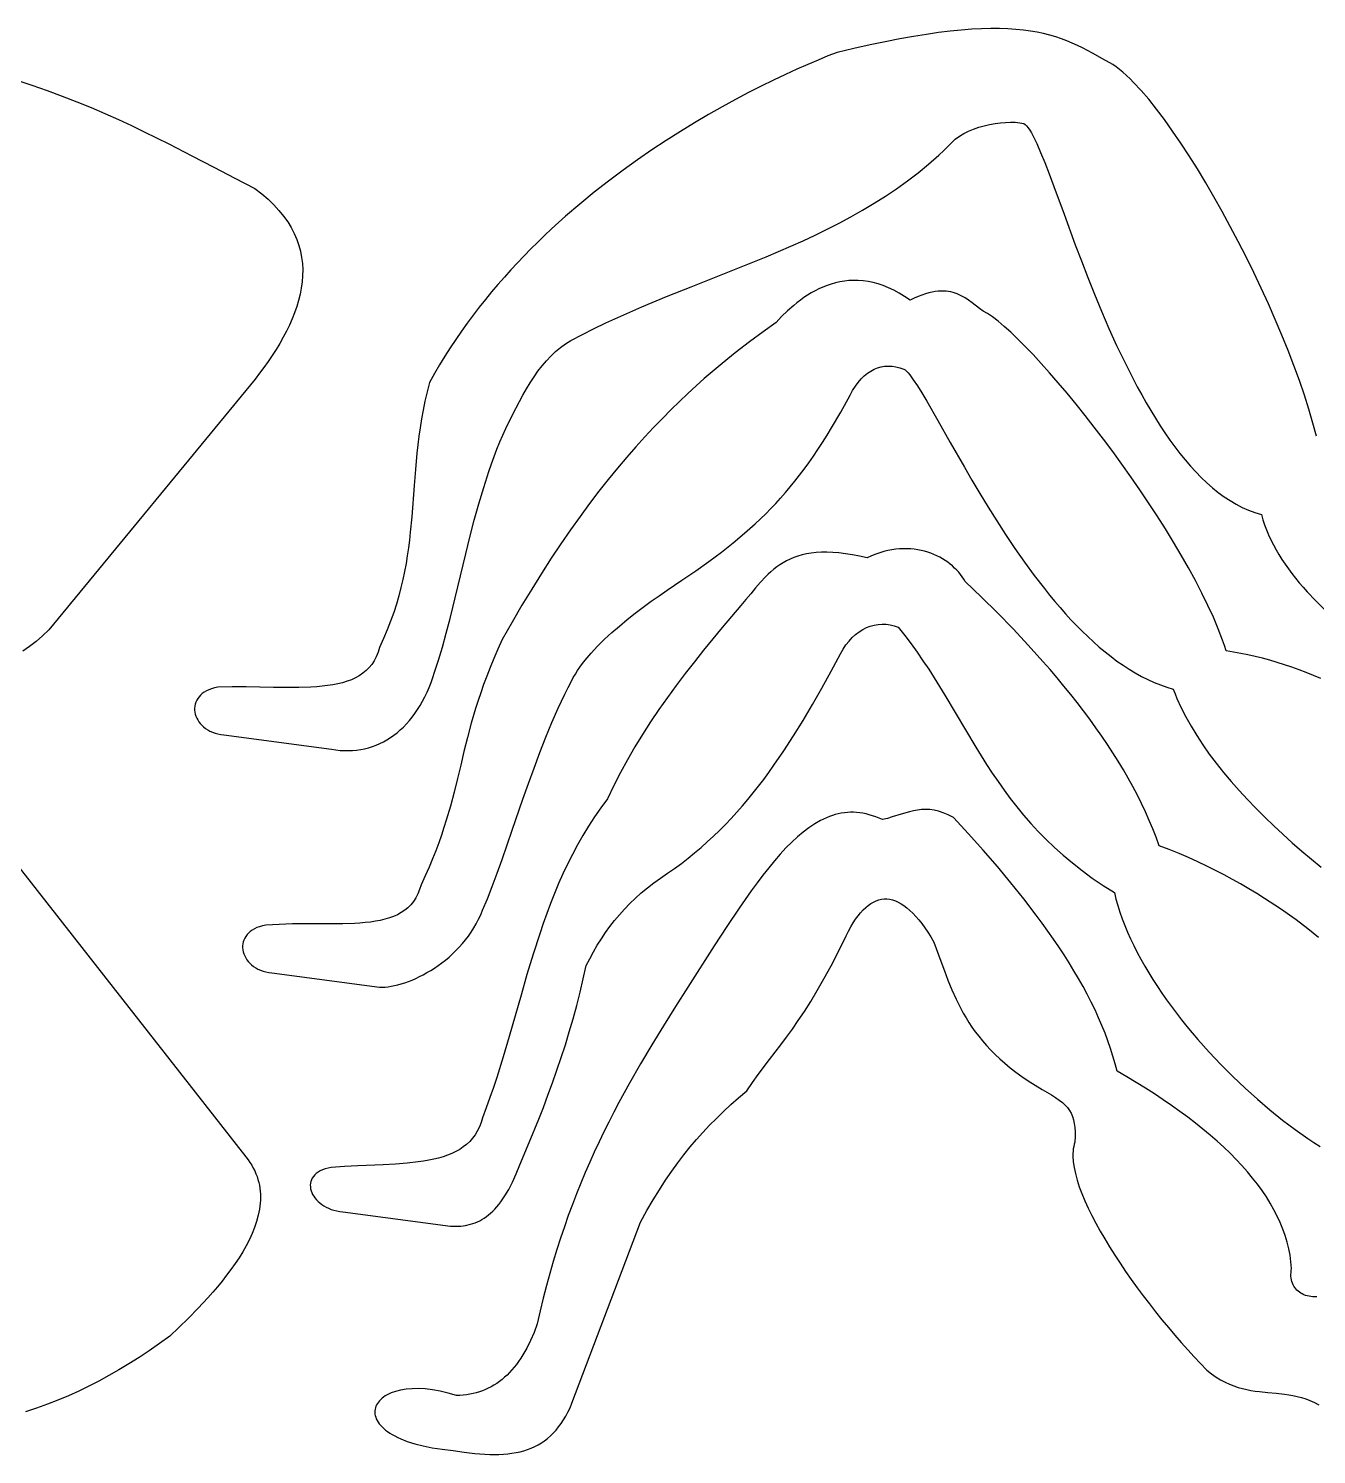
# Model space of a CAD drawing. Extents: x 0 to 511, y 0 to 190.
# Drawn here: x 354.3 to 432.5, y 2 to 88.5 of the extents above; entities that cross this region are included whole.
import ezdxf

# ---------------------------------------------------------------- set-up
doc = ezdxf.new("R2010")
doc.units = 0
doc.layers.add('LAYER_1', color=1, linetype='CONTINUOUS')

msp = doc.modelspace()

# ---------------------------------------------------------------- linework, layer by layer
at = {"layer": 'LAYER_1'}
for points in [[(432.531, 63.774), (432.318, 64.577), (432.072, 65.411), (431.795, 66.272), (431.491, 67.157), (431.16, 68.062), (430.804, 68.984), (430.426, 69.918), (430.026, 70.862), (429.608, 71.811), (429.173, 72.762), (428.722, 73.711), (428.258, 74.655), (427.783, 75.59), (427.299, 76.512), (426.806, 77.417), (426.308, 78.303), (425.807, 79.165), (425.303, 79.999), (424.799, 80.803), (424.297, 81.572), (423.799, 82.302), (423.306, 82.991), (422.821, 83.634), (422.345, 84.228), (421.881, 84.769), (421.43, 85.253), (421.21, 85.473), (420.994, 85.677), (420.782, 85.865), (420.575, 86.037), (420.372, 86.193), (420.174, 86.33), (419.55, 86.685), (418.94, 87.024), (418.33, 87.342), (418.02, 87.492), (417.703, 87.634), (417.379, 87.769), (417.046, 87.894), (416.7, 88.01), (416.342, 88.117), (415.968, 88.212), (415.576, 88.296), (415.166, 88.368), (414.735, 88.428), (414.28, 88.473), (413.801, 88.505), (413.295, 88.522), (412.761, 88.523), (412.196, 88.508), (411.599, 88.476), (410.967, 88.426), (410.299, 88.358), (409.593, 88.272), (408.848, 88.165), (408.06, 88.038), (407.228, 87.891), (406.351, 87.721), (405.427, 87.529), (404.453, 87.314), (403.428, 87.075), (402.874, 86.855), (402.283, 86.61), (401.655, 86.342), (400.993, 86.049), (400.3, 85.731), (399.578, 85.389), (398.83, 85.022), (398.058, 84.629), (397.264, 84.212), (396.451, 83.768), (395.622, 83.298), (394.778, 82.803), (393.923, 82.281), (393.058, 81.732), (392.187, 81.156), (391.311, 80.554), (390.433, 79.924), (389.555, 79.266), (388.681, 78.581), (387.811, 77.868), (386.95, 77.127), (386.098, 76.357), (385.677, 75.961), (385.259, 75.558), (384.845, 75.148), (384.436, 74.731), (384.03, 74.306), (383.629, 73.874), (383.234, 73.435), (382.843, 72.989), (382.458, 72.535), (382.079, 72.073), (381.706, 71.604), (381.34, 71.128), (380.98, 70.644), (380.628, 70.152), (380.283, 69.653), (379.946, 69.147), (379.617, 68.633), (379.296, 68.111), (378.984, 67.581), (378.68, 67.044), (378.539, 66.472), (378.413, 65.912), (378.302, 65.363), (378.204, 64.824), (378.119, 64.294), (378.044, 63.773), (377.979, 63.26), (377.922, 62.755), (377.828, 61.763), (377.751, 60.792), (377.607, 58.889), (377.52, 57.945), (377.468, 57.472), (377.408, 56.999), (377.34, 56.523), (377.262, 56.044), (377.173, 55.562), (377.071, 55.076), (376.955, 54.585), (376.825, 54.088), (376.677, 53.584), (376.512, 53.074), (376.328, 52.556), (376.124, 52.029), (375.898, 51.493), (375.649, 50.947), (375.563, 50.658), (375.456, 50.392), (375.33, 50.149), (375.185, 49.928), (375.021, 49.727), (374.84, 49.545), (374.641, 49.383), (374.425, 49.238), (374.194, 49.109), (373.947, 48.997), (373.686, 48.899), (373.41, 48.815), (373.12, 48.744), (372.818, 48.685), (372.503, 48.636), (372.176, 48.598), (371.838, 48.568), (371.49, 48.547), (370.763, 48.523), (370.002, 48.52), (369.21, 48.53), (367.554, 48.554), (366.699, 48.554), (365.834, 48.534), (365.834, 48.534), (365.64, 48.496), (365.462, 48.446), (365.298, 48.386), (365.149, 48.317), (365.015, 48.24), (364.895, 48.154), (364.789, 48.061), (364.697, 47.962), (364.619, 47.858), (364.554, 47.748), (364.503, 47.635), (364.465, 47.518), (364.441, 47.398), (364.429, 47.277), (364.429, 47.154), (364.443, 47.032), (364.468, 46.909), (364.506, 46.788), (364.556, 46.669), (364.617, 46.552), (364.69, 46.439), (364.775, 46.331), (364.87, 46.227), (364.977, 46.129), (365.095, 46.037), (365.223, 45.952), (365.362, 45.876), (365.511, 45.808), (365.67, 45.75), (365.839, 45.702), (366.018, 45.665), (366.206, 45.64), (372.734, 44.775), (372.997, 44.734), (373.256, 44.706), (373.513, 44.691), (373.767, 44.689), (374.018, 44.699), (374.265, 44.722), (374.509, 44.757), (374.749, 44.805), (374.986, 44.865), (375.218, 44.937), (375.446, 45.021), (375.67, 45.118), (375.889, 45.226), (376.104, 45.347), (376.314, 45.479), (376.519, 45.623), (376.719, 45.778), (376.914, 45.945), (377.103, 46.124), (377.287, 46.314), (377.465, 46.515), (377.637, 46.728), (377.803, 46.952), (377.963, 47.187), (378.116, 47.432), (378.263, 47.689), (378.403, 47.957), (378.537, 48.235), (378.663, 48.524), (378.782, 48.824), (378.894, 49.134), (378.999, 49.454), (379.238, 50.177), (379.473, 50.968), (379.705, 51.817), (379.936, 52.716), (380.403, 54.629), (380.888, 56.638), (381.142, 57.657), (381.407, 58.674), (381.684, 59.68), (381.975, 60.667), (382.282, 61.626), (382.442, 62.092), (382.606, 62.548), (382.776, 62.993), (382.951, 63.425), (383.131, 63.844), (383.317, 64.248), (383.728, 65.075), (384.145, 65.88), (384.358, 66.271), (384.577, 66.652), (384.801, 67.021), (385.032, 67.377), (385.271, 67.719), (385.52, 68.045), (385.779, 68.353), (386.05, 68.642), (386.333, 68.91), (386.631, 69.157), (386.943, 69.379), (387.106, 69.481), (387.272, 69.577), (387.968, 69.948), (388.675, 70.305), (389.39, 70.651), (390.113, 70.986), (390.844, 71.313), (391.581, 71.631), (393.072, 72.249), (394.579, 72.852), (396.094, 73.449), (397.611, 74.051), (399.122, 74.668), (399.874, 74.985), (400.622, 75.311), (401.365, 75.645), (402.102, 75.989), (402.833, 76.346), (403.557, 76.715), (404.272, 77.098), (404.979, 77.497), (405.675, 77.912), (406.361, 78.346), (407.034, 78.799), (407.696, 79.273), (408.343, 79.768), (408.977, 80.287), (409.595, 80.831), (409.899, 81.112), (410.198, 81.401), (410.287, 81.509), (410.386, 81.613), (410.492, 81.713), (410.605, 81.809), (410.852, 81.987), (411.123, 82.148), (411.413, 82.292), (411.718, 82.419), (412.035, 82.529), (412.36, 82.623), (412.689, 82.699), (413.017, 82.758), (413.341, 82.801), (413.657, 82.827), (413.961, 82.837), (414.248, 82.83), (414.516, 82.806), (414.76, 82.767), (414.846, 82.704), (414.935, 82.614), (415.028, 82.497), (415.125, 82.354), (415.225, 82.186), (415.329, 81.994), (415.549, 81.542), (415.784, 81.003), (416.035, 80.385), (416.302, 79.695), (416.586, 78.939), (417.204, 77.258), (417.891, 75.397), (418.262, 74.417), (418.651, 73.412), (419.059, 72.39), (419.486, 71.358), (419.933, 70.322), (420.399, 69.289), (420.886, 68.266), (421.392, 67.26), (421.654, 66.766), (421.92, 66.278), (422.191, 65.798), (422.468, 65.327), (422.751, 64.865), (423.038, 64.413), (423.331, 63.973), (423.63, 63.544), (423.934, 63.128), (424.244, 62.726), (424.559, 62.339), (424.88, 61.966), (425.206, 61.611), (425.539, 61.272), (425.877, 60.951), (426.22, 60.649), (426.57, 60.367), (426.925, 60.106), (427.287, 59.865), (427.654, 59.648), (428.028, 59.453), (428.407, 59.282), (428.793, 59.136), (429.184, 59.016), (429.277, 58.704), (429.382, 58.394), (429.499, 58.087), (429.627, 57.783), (429.767, 57.481), (429.918, 57.182), (430.08, 56.885), (430.252, 56.591), (430.434, 56.299), (430.626, 56.01), (430.828, 55.724), (431.039, 55.44), (431.258, 55.159), (431.487, 54.881), (431.723, 54.605), (431.968, 54.332), (432.48, 53.794), (433.02, 53.267)], [(353.576, 85.409), (354.541, 85.092), (355.48, 84.764), (356.393, 84.426), (357.281, 84.079), (358.144, 83.724), (358.984, 83.363), (359.801, 82.998), (360.596, 82.631), (361.37, 82.261), (362.122, 81.892), (362.855, 81.524), (364.263, 80.799), (365.599, 80.098), (366.87, 79.433), (368.08, 78.816), (368.502, 78.491), (368.887, 78.16), (369.236, 77.825), (369.55, 77.485), (369.83, 77.14), (370.078, 76.792), (370.293, 76.439), (370.478, 76.084), (370.632, 75.724), (370.757, 75.362), (370.855, 74.998), (370.925, 74.631), (370.969, 74.262), (370.988, 73.891), (370.982, 73.518), (370.953, 73.145), (370.902, 72.771), (370.829, 72.395), (370.736, 72.02), (370.624, 71.645), (370.493, 71.27), (370.344, 70.895), (370.179, 70.521), (369.998, 70.149), (369.802, 69.778), (369.592, 69.408), (369.37, 69.041), (369.136, 68.676), (368.891, 68.313), (368.637, 67.954), (368.373, 67.597), (368.101, 67.244), (355.588, 52.025), (355.198, 51.66), (354.802, 51.324), (354.4, 51.014), (353.995, 50.732)], [(432.784, 49.073), (432.348, 49.255), (431.91, 49.429), (431.47, 49.596), (431.03, 49.753), (430.588, 49.902), (430.145, 50.042), (429.702, 50.173), (429.259, 50.294), (428.815, 50.405), (428.371, 50.505), (427.928, 50.595), (427.485, 50.674), (427.043, 50.742), (426.938, 51.066), (426.824, 51.397), (426.565, 52.078), (426.269, 52.783), (425.939, 53.508), (425.576, 54.252), (425.183, 55.011), (424.764, 55.782), (424.319, 56.564), (423.852, 57.353), (423.365, 58.146), (422.861, 58.941), (422.341, 59.735), (421.809, 60.525), (421.266, 61.309), (420.716, 62.084), (420.161, 62.846), (419.603, 63.595), (419.044, 64.325), (418.488, 65.036), (417.936, 65.724), (417.391, 66.387), (416.855, 67.021), (416.331, 67.625), (415.821, 68.195), (415.329, 68.728), (414.855, 69.223), (414.403, 69.675), (413.975, 70.083), (413.574, 70.444), (413.201, 70.755), (412.86, 71.013), (412.553, 71.215), (412.306, 71.371), (412.072, 71.534), (411.631, 71.866), (411.414, 72.025), (411.195, 72.173), (410.967, 72.306), (410.728, 72.418), (410.603, 72.466), (410.473, 72.506), (410.338, 72.54), (410.197, 72.565), (410.05, 72.582), (409.896, 72.59), (409.735, 72.588), (409.566, 72.576), (409.388, 72.553), (409.202, 72.519), (409.006, 72.472), (408.8, 72.414), (408.583, 72.342), (408.355, 72.256), (408.116, 72.157), (407.864, 72.042), (407.528, 72.266), (407.196, 72.465), (406.869, 72.639), (406.547, 72.788), (406.23, 72.914), (405.917, 73.018), (405.609, 73.1), (405.306, 73.162), (405.009, 73.203), (404.716, 73.226), (404.429, 73.231), (404.147, 73.218), (403.87, 73.189), (403.599, 73.144), (403.333, 73.085), (403.073, 73.012), (402.819, 72.926), (402.57, 72.829), (402.327, 72.72), (402.09, 72.6), (401.859, 72.472), (401.634, 72.334), (401.415, 72.19), (401.202, 72.038), (400.995, 71.88), (400.795, 71.718), (400.414, 71.38), (400.059, 71.033), (399.73, 70.683), (398.948, 70.121), (398.118, 69.505), (397.243, 68.83), (396.789, 68.467), (396.325, 68.087), (395.852, 67.688), (395.369, 67.27), (394.877, 66.832), (394.376, 66.373), (393.867, 65.892), (393.35, 65.388), (392.826, 64.86), (392.294, 64.308), (391.755, 63.73), (391.21, 63.126), (390.659, 62.495), (390.102, 61.836), (389.54, 61.148), (388.973, 60.43), (388.401, 59.682), (387.825, 58.902), (387.245, 58.09), (386.661, 57.245), (386.075, 56.365), (385.485, 55.451), (384.893, 54.501), (384.299, 53.514), (383.704, 52.489), (383.107, 51.427), (382.841, 50.843), (382.596, 50.28), (382.371, 49.736), (382.163, 49.21), (381.972, 48.7), (381.796, 48.205), (381.634, 47.725), (381.484, 47.257), (381.217, 46.353), (380.985, 45.486), (380.776, 44.644), (380.579, 43.817), (380.385, 42.995), (380.181, 42.169), (379.958, 41.328), (379.705, 40.462), (379.564, 40.016), (379.411, 39.561), (379.245, 39.094), (379.065, 38.615), (378.869, 38.122), (378.657, 37.614), (378.426, 37.089), (378.175, 36.547), (378.089, 36.258), (377.984, 35.994), (377.859, 35.753), (377.716, 35.533), (377.555, 35.335), (377.376, 35.158), (377.182, 34.999), (376.971, 34.858), (376.745, 34.733), (376.504, 34.625), (376.249, 34.532), (375.981, 34.452), (375.7, 34.384), (375.407, 34.329), (375.102, 34.283), (374.786, 34.248), (374.46, 34.22), (374.124, 34.2), (373.425, 34.178), (372.695, 34.172), (371.938, 34.174), (371.16, 34.176), (370.365, 34.168), (369.559, 34.144), (369.153, 34.122), (368.746, 34.093), (368.746, 34.093), (368.553, 34.055), (368.374, 34.005), (368.21, 33.945), (368.062, 33.876), (367.927, 33.798), (367.807, 33.713), (367.701, 33.62), (367.609, 33.521), (367.531, 33.416), (367.467, 33.307), (367.416, 33.193), (367.378, 33.076), (367.353, 32.957), (367.341, 32.836), (367.342, 32.713), (367.355, 32.59), (367.381, 32.468), (367.418, 32.347), (367.468, 32.228), (367.53, 32.111), (367.603, 31.998), (367.687, 31.889), (367.783, 31.786), (367.89, 31.687), (368.007, 31.596), (368.135, 31.511), (368.274, 31.435), (368.423, 31.367), (368.582, 31.309), (368.751, 31.261), (368.93, 31.224), (369.118, 31.199), (375.646, 30.334), (375.812, 30.332), (375.987, 30.34), (376.17, 30.359), (376.36, 30.387), (376.558, 30.426), (376.762, 30.474), (376.971, 30.533), (377.185, 30.601), (377.404, 30.679), (377.625, 30.767), (377.85, 30.864), (378.076, 30.971), (378.303, 31.087), (378.531, 31.213), (378.759, 31.348), (378.986, 31.492), (379.212, 31.646), (379.435, 31.809), (379.654, 31.981), (379.871, 32.162), (380.082, 32.352), (380.289, 32.55), (380.489, 32.758), (380.683, 32.974), (380.87, 33.199), (381.049, 33.433), (381.218, 33.676), (381.379, 33.926), (381.529, 34.186), (381.668, 34.453), (381.796, 34.729), (381.911, 35.013), (382.199, 35.703), (382.491, 36.451), (382.787, 37.248), (383.088, 38.089), (383.709, 39.87), (384.356, 41.738), (384.691, 42.686), (385.035, 43.633), (385.388, 44.573), (385.75, 45.499), (386.122, 46.403), (386.505, 47.278), (386.899, 48.116), (387.101, 48.52), (387.305, 48.912), (387.417, 49.125), (387.54, 49.339), (387.675, 49.552), (387.821, 49.766), (387.977, 49.979), (388.143, 50.191), (388.502, 50.614), (388.892, 51.033), (389.311, 51.447), (389.752, 51.855), (390.212, 52.255), (390.686, 52.646), (391.169, 53.027), (391.657, 53.396), (392.146, 53.753), (392.63, 54.096), (393.105, 54.423), (394.012, 55.028), (394.852, 55.608), (395.648, 56.178), (396.403, 56.743), (397.122, 57.308), (397.808, 57.881), (398.14, 58.171), (398.465, 58.465), (398.783, 58.764), (399.096, 59.068), (399.403, 59.378), (399.704, 59.695), (400.002, 60.019), (400.295, 60.352), (400.584, 60.693), (400.87, 61.044), (401.153, 61.405), (401.434, 61.777), (401.713, 62.161), (401.991, 62.558), (402.267, 62.968), (402.543, 63.391), (402.819, 63.83), (403.096, 64.284), (403.651, 65.24), (404.214, 66.267), (404.372, 66.551), (404.538, 66.81), (404.711, 67.044), (404.891, 67.252), (405.077, 67.436), (405.269, 67.595), (405.468, 67.729), (405.672, 67.839), (405.881, 67.924), (406.096, 67.985), (406.315, 68.022), (406.538, 68.035), (406.766, 68.024), (406.998, 67.99), (407.233, 67.932), (407.472, 67.85), (407.553, 67.795), (407.64, 67.718), (407.734, 67.62), (407.835, 67.502), (408.056, 67.206), (408.303, 66.838), (408.575, 66.401), (408.873, 65.902), (409.54, 64.737), (410.302, 63.385), (411.154, 61.889), (411.613, 61.101), (412.094, 60.293), (412.595, 59.47), (413.116, 58.637), (413.657, 57.801), (414.217, 56.966), (414.797, 56.138), (415.395, 55.322), (416.011, 54.524), (416.325, 54.133), (416.644, 53.748), (416.967, 53.371), (417.295, 53.001), (417.626, 52.639), (417.962, 52.287), (418.301, 51.944), (418.645, 51.612), (418.992, 51.29), (419.344, 50.98), (419.699, 50.683), (420.058, 50.399), (420.42, 50.128), (420.787, 49.872), (421.156, 49.631), (421.53, 49.406), (421.907, 49.197), (422.287, 49.005), (422.67, 48.831), (423.057, 48.675), (423.447, 48.538), (423.84, 48.421), (423.946, 48.141), (424.06, 47.86), (424.313, 47.297), (424.598, 46.734), (424.913, 46.17), (425.257, 45.607), (425.628, 45.045), (426.025, 44.484), (426.445, 43.926), (426.888, 43.37), (427.352, 42.818), (427.836, 42.27), (428.337, 41.726), (428.855, 41.188), (429.387, 40.656), (429.933, 40.13), (430.49, 39.611), (431.058, 39.1), (431.634, 38.597), (432.218, 38.103), (432.806, 37.618)], [(432.643, 33.338), (431.996, 33.873), (431.301, 34.422), (430.338, 35.08), (429.381, 35.707), (428.9, 36.01), (428.415, 36.306), (427.925, 36.595), (427.427, 36.877), (426.92, 37.153), (426.402, 37.422), (425.872, 37.686), (425.328, 37.943), (424.767, 38.195), (424.189, 38.441), (423.592, 38.682), (422.973, 38.918), (422.792, 39.43), (422.595, 39.943), (422.383, 40.455), (422.155, 40.968), (421.914, 41.481), (421.658, 41.995), (421.388, 42.507), (421.104, 43.02), (420.808, 43.532), (420.499, 44.044), (420.177, 44.555), (419.844, 45.065), (419.498, 45.575), (419.142, 46.084), (418.774, 46.591), (418.396, 47.098), (418.008, 47.603), (417.61, 48.107), (417.203, 48.61), (416.786, 49.111), (416.361, 49.61), (415.927, 50.108), (415.037, 51.097), (414.117, 52.078), (413.171, 53.05), (412.202, 54.012), (411.213, 54.963), (411.125, 55.106), (411.028, 55.246), (410.924, 55.383), (410.812, 55.518), (410.693, 55.649), (410.566, 55.776), (410.432, 55.898), (410.291, 56.016), (410.143, 56.129), (409.989, 56.236), (409.828, 56.338), (409.66, 56.433), (409.487, 56.521), (409.308, 56.602), (409.123, 56.676), (408.932, 56.741), (408.736, 56.799), (408.534, 56.848), (408.328, 56.887), (408.117, 56.917), (407.9, 56.938), (407.68, 56.948), (407.455, 56.947), (407.225, 56.935), (406.992, 56.912), (406.755, 56.876), (406.514, 56.829), (406.27, 56.768), (406.022, 56.695), (405.771, 56.608), (405.518, 56.507), (405.261, 56.392), (404.797, 56.496), (404.356, 56.58), (403.938, 56.645), (403.542, 56.692), (403.167, 56.722), (402.811, 56.735), (402.474, 56.731), (402.156, 56.713), (401.854, 56.68), (401.569, 56.633), (401.3, 56.573), (401.044, 56.5), (400.803, 56.416), (400.574, 56.32), (400.356, 56.214), (400.15, 56.099), (399.953, 55.974), (399.766, 55.841), (399.587, 55.701), (399.415, 55.553), (399.249, 55.4), (399.089, 55.241), (398.781, 54.909), (398.485, 54.563), (398.192, 54.21), (397.895, 53.854), (397.588, 53.501), (396.454, 52.161), (395.887, 51.477), (395.323, 50.784), (394.764, 50.081), (394.212, 49.37), (393.668, 48.65), (393.135, 47.921), (392.615, 47.182), (392.109, 46.435), (391.62, 45.679), (391.15, 44.915), (390.701, 44.141), (390.274, 43.359), (389.871, 42.568), (389.495, 41.768), (389.089, 41.222), (388.704, 40.669), (388.34, 40.108), (387.995, 39.541), (387.668, 38.967), (387.359, 38.387), (387.065, 37.802), (386.787, 37.211), (386.523, 36.616), (386.272, 36.015), (386.032, 35.411), (385.804, 34.803), (385.585, 34.192), (385.376, 33.577), (384.978, 32.34), (384.603, 31.095), (384.243, 29.846), (383.529, 27.343), (383.16, 26.097), (382.771, 24.857), (382.567, 24.241), (382.354, 23.627), (382.133, 23.017), (381.901, 22.41), (381.815, 22.119), (381.712, 21.85), (381.59, 21.601), (381.452, 21.371), (381.297, 21.16), (381.125, 20.967), (380.938, 20.791), (380.736, 20.631), (380.519, 20.486), (380.288, 20.355), (380.043, 20.238), (379.786, 20.133), (379.516, 20.04), (379.234, 19.958), (378.941, 19.886), (378.637, 19.824), (378.322, 19.769), (377.998, 19.723), (377.322, 19.648), (376.613, 19.594), (375.876, 19.553), (374.331, 19.483), (373.533, 19.44), (372.723, 19.383), (372.723, 19.383), (372.53, 19.345), (372.354, 19.297), (372.195, 19.24), (372.052, 19.174), (371.926, 19.101), (371.814, 19.021), (371.719, 18.934), (371.638, 18.842), (371.572, 18.744), (371.521, 18.642), (371.483, 18.537), (371.46, 18.429), (371.45, 18.318), (371.453, 18.206), (371.47, 18.093), (371.498, 17.979), (371.54, 17.866), (371.593, 17.754), (371.658, 17.644), (371.734, 17.537), (371.822, 17.432), (371.92, 17.331), (372.029, 17.235), (372.147, 17.145), (372.276, 17.06), (372.415, 16.981), (372.562, 16.91), (372.719, 16.847), (372.884, 16.792), (373.057, 16.747), (373.239, 16.711), (373.428, 16.687), (379.956, 15.822), (380.274, 15.818), (380.582, 15.835), (380.882, 15.875), (381.175, 15.94), (381.318, 15.983), (381.459, 16.034), (381.599, 16.092), (381.736, 16.158), (381.872, 16.231), (382.006, 16.314), (382.139, 16.404), (382.27, 16.504), (382.399, 16.613), (382.526, 16.732), (382.653, 16.86), (382.777, 16.999), (382.9, 17.148), (383.022, 17.307), (383.261, 17.659), (383.495, 18.057), (383.724, 18.503), (383.948, 19), (384.168, 19.549), (384.742, 20.9), (385.315, 22.312), (385.599, 23.038), (385.878, 23.777), (386.152, 24.528), (386.42, 25.289), (386.681, 26.059), (386.933, 26.839), (387.175, 27.625), (387.406, 28.419), (387.626, 29.218), (387.831, 30.022), (388.023, 30.83), (388.198, 31.641), (388.414, 32.062), (388.638, 32.473), (388.873, 32.873), (389.118, 33.263), (389.375, 33.643), (389.643, 34.014), (389.925, 34.375), (390.219, 34.727), (390.528, 35.07), (390.851, 35.405), (391.19, 35.731), (391.544, 36.049), (391.915, 36.358), (392.303, 36.661), (392.709, 36.955), (393.133, 37.243), (393.559, 37.541), (393.976, 37.847), (394.383, 38.161), (394.782, 38.482), (395.171, 38.812), (395.552, 39.15), (395.925, 39.495), (396.29, 39.848), (396.648, 40.209), (396.999, 40.577), (397.343, 40.954), (397.681, 41.337), (398.012, 41.729), (398.339, 42.128), (398.659, 42.534), (398.975, 42.948), (399.286, 43.37), (399.593, 43.799), (400.196, 44.678), (400.785, 45.587), (401.364, 46.525), (401.936, 47.491), (402.503, 48.486), (403.068, 49.508), (403.634, 50.558), (403.795, 50.843), (403.969, 51.104), (404.153, 51.34), (404.348, 51.552), (404.553, 51.74), (404.765, 51.903), (404.985, 52.042), (405.212, 52.156), (405.444, 52.247), (405.68, 52.312), (405.919, 52.354), (406.161, 52.371), (406.404, 52.363), (406.648, 52.331), (406.891, 52.275), (407.132, 52.194), (407.533, 51.688), (407.918, 51.178), (408.287, 50.665), (408.643, 50.148), (408.988, 49.628), (409.322, 49.106), (409.968, 48.057), (410.596, 47.003), (411.219, 45.949), (411.852, 44.896), (412.176, 44.372), (412.507, 43.849), (412.848, 43.329), (413.2, 42.811), (413.565, 42.296), (413.944, 41.785), (414.339, 41.278), (414.753, 40.775), (415.186, 40.277), (415.641, 39.784), (416.119, 39.296), (416.622, 38.815), (417.151, 38.34), (417.71, 37.872), (418.298, 37.411), (418.918, 36.958), (419.572, 36.513), (420.262, 36.076), (420.356, 35.683), (420.466, 35.286), (420.591, 34.886), (420.732, 34.484), (420.888, 34.078), (421.057, 33.671), (421.24, 33.262), (421.437, 32.852), (421.646, 32.441), (421.868, 32.029), (422.102, 31.616), (422.347, 31.204), (422.603, 30.793), (422.869, 30.382), (423.146, 29.972), (423.432, 29.563), (423.727, 29.157), (424.032, 28.753), (424.344, 28.351), (424.664, 27.952), (424.991, 27.557), (425.326, 27.165), (426.013, 26.394), (426.722, 25.642), (427.45, 24.912), (428.192, 24.206), (428.946, 23.528), (429.706, 22.88), (430.471, 22.266), (431.235, 21.688), (431.996, 21.148), (432.374, 20.894), (432.749, 20.651)], [(432.561, 11.542), (432.433, 11.538), (432.31, 11.54), (432.19, 11.551), (432.076, 11.569), (431.965, 11.593), (431.86, 11.625), (431.76, 11.664), (431.665, 11.709), (431.575, 11.76), (431.491, 11.817), (431.413, 11.88), (431.34, 11.948), (431.274, 12.022), (431.214, 12.101), (431.16, 12.185), (431.113, 12.274), (431.072, 12.367), (431.039, 12.465), (431.013, 12.566), (430.994, 12.672), (430.982, 12.781), (430.979, 12.893), (430.983, 13.009), (430.995, 13.127), (431.015, 13.248), (430.981, 13.653), (430.925, 14.055), (430.848, 14.456), (430.75, 14.855), (430.63, 15.253), (430.49, 15.649), (430.329, 16.042), (430.148, 16.435), (429.947, 16.825), (429.727, 17.213), (429.486, 17.6), (429.227, 17.984), (428.949, 18.367), (428.652, 18.747), (428.337, 19.126), (428.004, 19.502), (427.653, 19.877), (427.284, 20.249), (426.898, 20.619), (426.495, 20.987), (426.075, 21.353), (425.638, 21.716), (425.186, 22.078), (424.717, 22.437), (424.233, 22.794), (423.733, 23.148), (423.218, 23.5), (422.688, 23.85), (422.143, 24.197), (421.584, 24.542), (421.01, 24.884), (420.423, 25.224), (420.307, 25.685), (420.176, 26.147), (420.031, 26.61), (419.87, 27.076), (419.695, 27.543), (419.506, 28.011), (419.303, 28.481), (419.086, 28.952), (418.856, 29.425), (418.613, 29.899), (418.357, 30.374), (418.089, 30.851), (417.808, 31.329), (417.515, 31.808), (417.211, 32.289), (416.895, 32.771), (416.567, 33.254), (416.229, 33.738), (415.88, 34.224), (415.52, 34.71), (414.771, 35.686), (413.983, 36.667), (413.159, 37.651), (412.3, 38.639), (411.408, 39.63), (410.487, 40.625), (410.17, 40.79), (409.871, 40.919), (409.586, 41.014), (409.315, 41.078), (409.053, 41.115), (408.799, 41.126), (408.551, 41.115), (408.306, 41.084), (408.062, 41.038), (407.816, 40.978), (407.311, 40.83), (406.771, 40.663), (406.483, 40.58), (406.178, 40.501), (405.977, 40.592), (405.778, 40.672), (405.58, 40.742), (405.384, 40.802), (405.19, 40.851), (404.997, 40.89), (404.806, 40.919), (404.616, 40.938), (404.428, 40.948), (404.24, 40.948), (404.054, 40.938), (403.87, 40.919), (403.686, 40.891), (403.503, 40.854), (403.322, 40.808), (403.141, 40.753), (402.961, 40.69), (402.782, 40.618), (402.604, 40.537), (402.426, 40.449), (402.072, 40.247), (401.721, 40.014), (401.371, 39.75), (401.022, 39.456), (400.674, 39.135), (400.326, 38.786), (399.977, 38.41), (399.628, 38.01), (399.277, 37.585), (398.924, 37.137), (398.569, 36.666), (398.211, 36.175), (397.85, 35.664), (397.484, 35.133), (396.741, 34.02), (395.976, 32.843), (394.367, 30.332), (393.617, 29.156), (392.888, 27.991), (392.179, 26.832), (391.492, 25.673), (390.828, 24.51), (390.187, 23.336), (389.875, 22.744), (389.57, 22.147), (389.27, 21.545), (388.978, 20.937), (388.691, 20.323), (388.411, 19.702), (388.138, 19.073), (387.871, 18.436), (387.611, 17.79), (387.358, 17.134), (387.112, 16.467), (386.873, 15.79), (386.641, 15.101), (386.417, 14.4), (386.199, 13.686), (385.99, 12.958), (385.788, 12.215), (385.593, 11.458), (385.407, 10.686), (385.228, 9.897), (385.031, 9.374), (384.819, 8.885), (384.593, 8.429), (384.353, 8.006), (384.227, 7.807), (384.097, 7.617), (383.964, 7.435), (383.827, 7.261), (383.687, 7.096), (383.543, 6.939), (383.395, 6.79), (383.243, 6.65), (383.088, 6.518), (382.93, 6.394), (382.767, 6.279), (382.601, 6.172), (382.431, 6.074), (382.258, 5.984), (382.081, 5.902), (381.9, 5.828), (381.716, 5.763), (381.528, 5.706), (381.336, 5.658), (381.141, 5.618), (380.942, 5.586), (380.739, 5.563), (380.533, 5.548), (380.323, 5.541), (380.323, 5.541), (379.817, 5.692), (379.332, 5.808), (378.869, 5.891), (378.431, 5.942), (378.017, 5.965), (377.629, 5.96), (377.267, 5.929), (376.934, 5.874), (376.63, 5.797), (376.356, 5.701), (376.112, 5.585), (376.003, 5.522), (375.902, 5.454), (375.809, 5.383), (375.724, 5.308), (375.648, 5.23), (375.581, 5.149), (375.523, 5.065), (375.473, 4.979), (375.433, 4.891), (375.402, 4.801), (375.381, 4.708), (375.369, 4.615), (375.367, 4.519), (375.374, 4.423), (375.392, 4.326), (375.419, 4.228), (375.457, 4.13), (375.505, 4.032), (375.564, 3.934), (375.633, 3.836), (375.713, 3.738), (375.804, 3.641), (375.906, 3.545), (376.019, 3.451), (376.143, 3.357), (376.279, 3.266), (376.426, 3.176), (376.585, 3.089), (376.756, 3.003), (376.939, 2.921), (377.341, 2.764), (377.792, 2.621), (378.294, 2.492), (378.848, 2.38), (379.454, 2.287), (380.114, 2.215), (380.79, 2.109), (381.434, 2.03), (382.045, 1.982), (382.339, 1.97), (382.626, 1.967), (382.904, 1.971), (383.175, 1.985), (383.438, 2.008), (383.694, 2.04), (383.942, 2.082), (384.183, 2.134), (384.416, 2.197), (384.643, 2.269), (384.862, 2.353), (385.074, 2.447), (385.279, 2.553), (385.477, 2.671), (385.668, 2.8), (385.853, 2.942), (386.03, 3.096), (386.201, 3.262), (386.366, 3.442), (386.523, 3.635), (386.675, 3.841), (386.82, 4.062), (386.958, 4.296), (387.09, 4.544), (387.216, 4.808), (387.336, 5.086), (391.491, 16.074), (391.885, 16.768), (392.27, 17.42), (392.647, 18.033), (393.02, 18.609), (393.389, 19.154), (393.759, 19.67), (394.131, 20.161), (394.507, 20.631), (394.889, 21.082), (395.281, 21.52), (395.683, 21.947), (396.1, 22.367), (396.532, 22.784), (396.982, 23.201), (397.453, 23.622), (397.947, 24.05), (398.297, 24.552), (398.642, 25.028), (399.325, 25.934), (400.01, 26.833), (400.358, 27.299), (400.712, 27.787), (401.073, 28.306), (401.444, 28.863), (401.827, 29.466), (402.222, 30.123), (402.633, 30.843), (403.06, 31.633), (403.506, 32.501), (403.972, 33.456), (404.115, 33.734), (404.26, 33.994), (404.406, 34.235), (404.554, 34.459), (404.704, 34.663), (404.856, 34.85), (405.009, 35.017), (405.164, 35.166), (405.32, 35.297), (405.478, 35.409), (405.638, 35.502), (405.799, 35.577), (405.961, 35.632), (406.126, 35.669), (406.291, 35.687), (406.458, 35.686), (406.626, 35.667), (406.796, 35.628), (406.967, 35.57), (407.14, 35.494), (407.313, 35.398), (407.488, 35.283), (407.665, 35.149), (407.842, 34.996), (408.021, 34.823), (408.201, 34.632), (408.382, 34.42), (408.564, 34.19), (408.747, 33.94), (408.931, 33.671), (409.117, 33.382), (409.303, 33.074), (409.728, 31.907), (409.94, 31.326), (410.16, 30.748), (410.395, 30.173), (410.651, 29.601), (410.79, 29.316), (410.936, 29.032), (411.091, 28.749), (411.256, 28.467), (411.431, 28.187), (411.618, 27.907), (411.816, 27.628), (412.028, 27.351), (412.253, 27.075), (412.493, 26.8), (412.748, 26.526), (413.02, 26.254), (413.308, 25.983), (413.615, 25.714), (413.94, 25.446), (414.285, 25.18), (414.651, 24.915), (415.037, 24.652), (415.446, 24.391), (415.878, 24.131), (416.453, 23.793), (416.697, 23.636), (416.914, 23.483), (417.104, 23.331), (417.271, 23.177), (417.414, 23.019), (417.535, 22.854), (417.635, 22.678), (417.716, 22.49), (417.779, 22.286), (417.825, 22.064), (417.856, 21.821), (417.872, 21.553), (417.876, 21.258), (417.867, 20.934), (417.826, 20.805), (417.793, 20.67), (417.768, 20.528), (417.751, 20.381), (417.743, 20.228), (417.742, 20.07), (417.763, 19.737), (417.814, 19.384), (417.893, 19.013), (418, 18.625), (418.132, 18.22), (418.289, 17.8), (418.469, 17.368), (418.671, 16.923), (418.895, 16.467), (419.138, 16.001), (419.399, 15.528), (419.678, 15.047), (419.973, 14.561), (420.283, 14.07), (420.607, 13.577), (420.943, 13.082), (421.29, 12.586), (421.647, 12.091), (422.013, 11.599), (422.386, 11.11), (422.766, 10.626), (423.151, 10.148), (423.539, 9.677), (423.93, 9.215), (424.323, 8.763), (424.716, 8.323), (425.108, 7.895), (425.497, 7.481), (425.883, 7.083), (426.163, 6.862), (426.439, 6.668), (426.712, 6.499), (426.982, 6.353), (427.25, 6.229), (427.515, 6.124), (427.777, 6.036), (428.038, 5.963), (428.297, 5.903), (428.554, 5.855), (428.81, 5.816), (429.065, 5.784), (429.573, 5.733), (430.08, 5.688), (430.588, 5.632), (430.843, 5.594), (431.098, 5.548), (431.355, 5.491), (431.614, 5.422), (431.874, 5.337), (432.136, 5.236), (432.4, 5.117), (432.666, 4.976)], [(352.976, 38.628), (367.547, 20.024), (367.674, 19.858), (367.79, 19.691), (367.896, 19.523), (367.992, 19.352), (368.077, 19.181), (368.152, 19.008), (368.218, 18.834), (368.275, 18.658), (368.322, 18.481), (368.36, 18.304), (368.39, 18.125), (368.411, 17.946), (368.423, 17.765), (368.427, 17.584), (368.424, 17.402), (368.412, 17.22), (368.367, 16.853), (368.294, 16.485), (368.194, 16.116), (368.069, 15.746), (367.92, 15.377), (367.75, 15.008), (367.56, 14.64), (367.352, 14.274), (367.127, 13.911), (366.888, 13.551), (366.635, 13.194), (366.371, 12.841), (366.097, 12.493), (365.815, 12.151), (365.526, 11.814), (365.233, 11.484), (364.64, 10.845), (364.048, 10.24), (363.471, 9.671), (362.923, 9.145), (362.293, 8.696), (361.672, 8.268), (361.056, 7.861), (360.445, 7.474), (359.837, 7.106), (359.229, 6.757), (358.62, 6.426), (358.008, 6.113), (357.391, 5.817), (356.767, 5.536), (356.134, 5.271), (355.49, 5.021), (354.834, 4.786), (354.163, 4.563)]]:
    msp.add_lwpolyline(points, dxfattribs=at)

doc.saveas('drawing.dxf')
